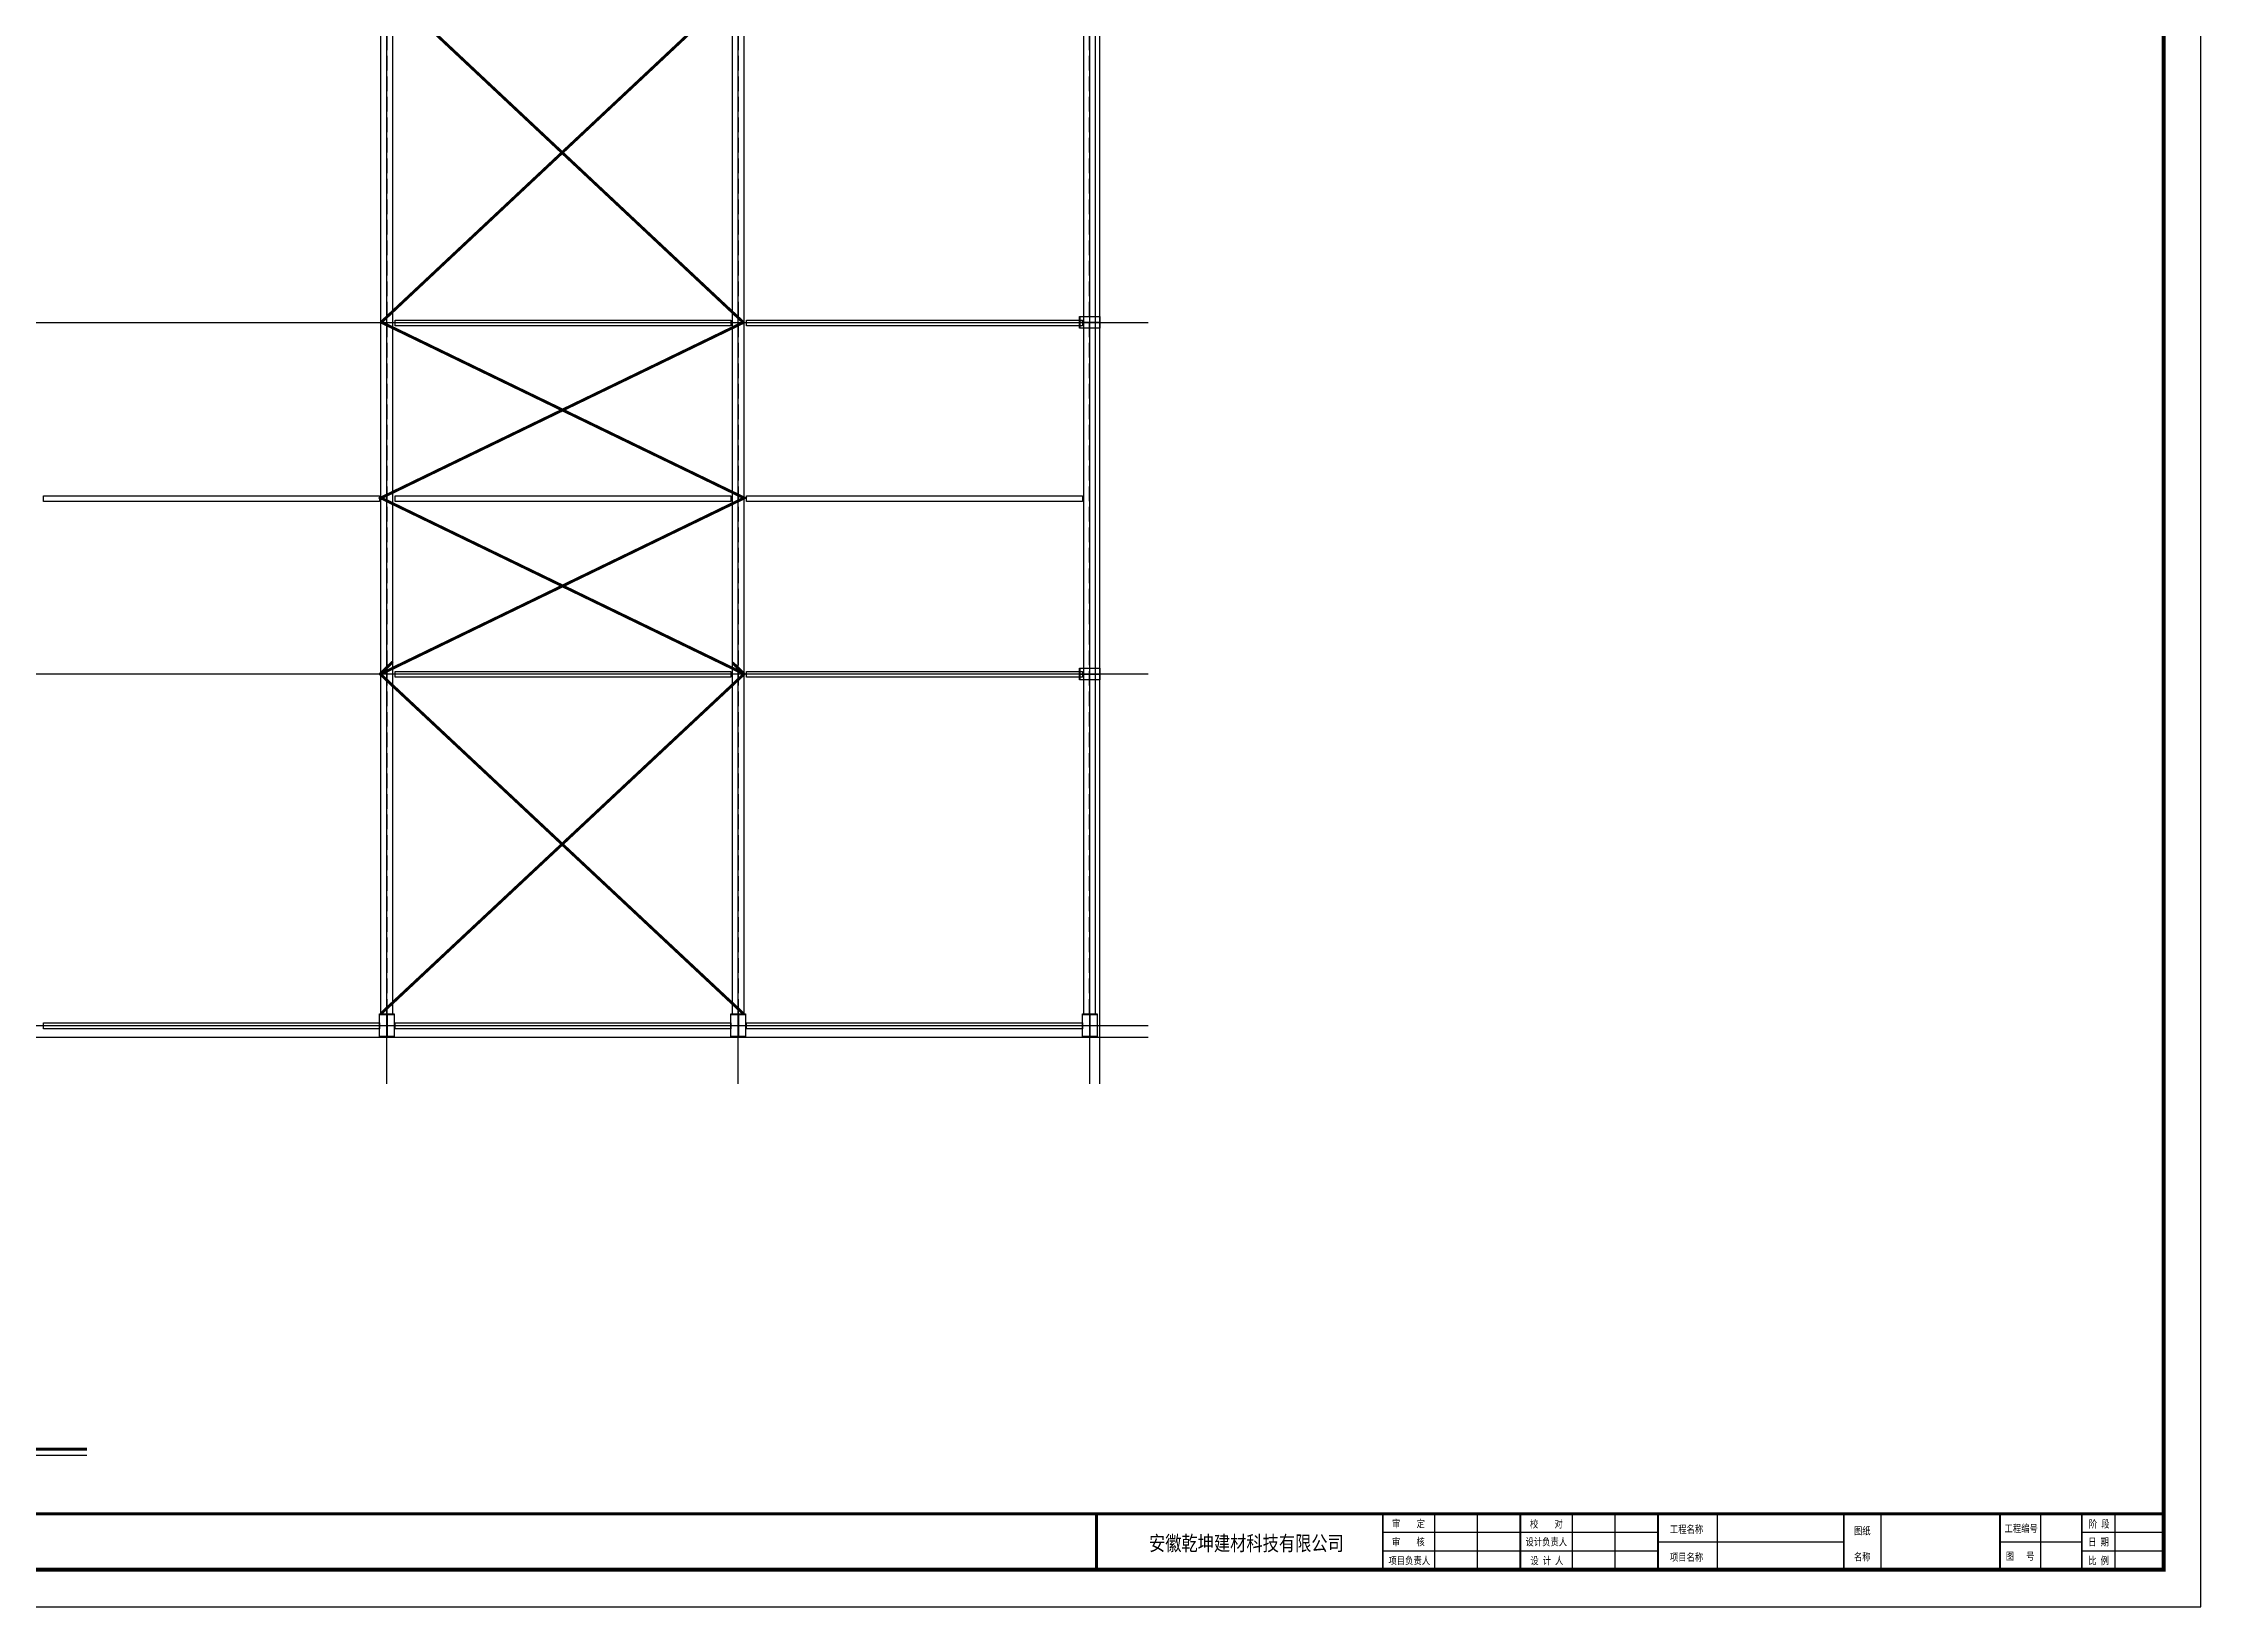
# Model space of a CAD drawing. Extents: x -125668 to 750753, y -248879 to 73241.
# Drawn here: x 284467 to 321304, y -3260 to 23434 of the extents above; entities that cross this region are included whole.
import ezdxf

# ---------------------------------------------------------------- set-up
doc = ezdxf.new("R2010")
doc.units = 0
doc.header["$LTSCALE"] = 1000
doc.header["$MEASUREMENT"] = 0
doc.linetypes.add('DASH', pattern=[0.35, 0.25, -0.1])
for name, color, linetype in [('_TCH_MASK', 7, 'Continuous'), ('DOTE', 1, 'Continuous'), ('PUB_TITLE', 4, 'Continuous')]:
    doc.layers.add(name, color=color, linetype=linetype)
doc.styles.get("Standard").update_dxf_attribs({"font": 'gbenor.shx', "bigfont": 'gbcbig.shx'})
doc.styles.add('图框', font='')
doc.styles.get('图框').set_extended_font_data('SimSun')

# ---------------------------------------------------------------- blocks, each defined once
blk = doc.blocks.new('新块')
for p, q in [((-8240, 400), (-8240, 1000)), ((-7780, 400), (-7780, 1000)), ((-6760, 400), (-6760, 1000)), ((-6300, 400), (-6300, 1000)), ((-5200, 400), (-5200, 1000)), ((-3440, 400), (-3440, 1000)), ((-1720, 400), (-1720, 1000)), ((-920, 400), (-920, 1000)), ((-400, 400), (-400, 1000)), ((-5840, 800), (-8800, 800)), ((-5840, 700), (-3840, 700)), ((-2160, 700), (-1280, 700)), ((-400, 800), (-1280, 800)), ((-5840, 600), (-8800, 600)), ((-400, 600), (-1280, 600))]:
    blk.add_line(p, q)
for points, const_width in [([(-11880, 400), (-11880, 1000), (-400, 1000)], 32), ([(-8800, 400), (-8800, 1000)], 20), ([(-7320, 400), (-7320, 1000)], 20), ([(-5840, 400), (-5840, 1000)], 20), ([(-3840, 400), (-3840, 1000)], 20), ([(-2160, 400), (-2160, 1000)], 20), ([(-1280, 400), (-1280, 1000)], 20)]:
    blk.add_lwpolyline(points, dxfattribs=dict(const_width=const_width))
at = {"layer": 'PUB_TITLE'}
blk.add_lwpolyline([(-47560, 0), (0, 0), (0, 33640), (-47560, 33640)], close=True, dxfattribs=at)
at = {"layer": 'PUB_TITLE', "const_width": 40}
blk.add_lwpolyline([(-46560, 400), (-400, 400), (-400, 33240), (-46560, 33240)], close=True, dxfattribs=at)
at = {"layer": 'PUB_TITLE', "const_width": 32}
blk.add_lwpolyline([(-400, 1000), (-46560, 1000)], dxfattribs=at)
at = {"style": '图框', "width": 0.8}
for s, height, p in [('审    定', 80, (-8701, 854)), ('校    对', 80, (-7217, 851)), ('阶 段', 80, (-1205, 851)), ('安徽乾坤建材科技有限公司', 160, (-11315, 604)), ('审    核', 80, (-8702, 659)), ('设计负责人', 80, (-7265, 659)), ('工程名称', 80, (-5712, 794)), ('图纸', 80, (-3732, 778)), ('工程编号', 80, (-2112, 803)), ('日 期', 80, (-1212, 659)), ('项目负责人', 80, (-8739, 457)), ('设 计 人', 80, (-7213, 457)), ('项目名称', 80, (-5712, 494)), ('名称', 80, (-3732, 498)), ('图   号', 80, (-2098, 504)), ('比 例', 80, (-1211, 457))]:
    blk.add_text(s, height=height, dxfattribs=at).set_placement(p)
for tag, p in [('审定人', (-8147, 838)), ('校对', (-6621, 837)), ('阶段', (-810, 832)), ('审核人', (-8147, 641)), ('设计负责人', (-6745, 649)), ('工程名称', (-5026, 781)), ('图名', (-3347, 649)), ('日期', (-905, 632)), ('项目负责人', (-8228, 444)), ('设计人', (-6659, 447)), ('项目名称', (-5026, 479)), ('图号', (-1657, 502)), ('比例', (-810, 446))]:
    blk.add_attdef(tag, p, '', height=120)

msp = doc.modelspace()

# ---------------------------------------------------------------- linework, layer by layer
for p, q in [((290235, 6866), (290235, 42466)), ((290435, 6866), (290435, 42466)), ((296235, 6866), (296235, 42466)), ((296435, 6866), (296435, 42466)), ((302235, 6866), (302235, 42466)), ((302435, 6866), (302435, 42466)), ((302160, 18766), (302510, 18766)), ((302160, 18566), (302160, 18766)), ((302510, 18566), (302160, 18566)), ((302170, 18566), (302170, 18766)), ((302170, 18669), (302500, 18669)), ((302170, 18663), (302500, 18663)), ((302500, 18766), (302500, 18566)), ((302510, 18766), (302510, 18566)), ((302160, 12766), (302510, 12766)), ((302160, 12566), (302160, 12766)), ((302510, 12566), (302160, 12566)), ((302170, 12566), (302170, 12766)), ((302170, 12669), (302500, 12669)), ((302170, 12663), (302500, 12663)), ((302500, 12766), (302500, 12566)), ((302510, 12766), (302510, 12566)), ((290210, 6866), (290460, 6866)), ((290210, 6466), (290210, 6866)), ((290210, 6854), (290460, 6854)), ((290331, 6854), (290331, 6478)), ((290339, 6854), (290339, 6478)), ((290460, 6866), (290460, 6466)), ((296210, 6866), (296460, 6866)), ((296210, 6466), (296210, 6866)), ((296210, 6854), (296460, 6854)), ((296331, 6854), (296331, 6478)), ((296339, 6854), (296339, 6478)), ((296460, 6866), (296460, 6466)), ((302210, 6866), (302460, 6866)), ((302210, 6466), (302210, 6866)), ((302210, 6854), (302460, 6854)), ((302331, 6854), (302331, 6478)), ((302339, 6854), (302339, 6478)), ((302460, 6866), (302460, 6466)), ((290460, 6478), (290210, 6478)), ((290460, 6466), (290210, 6466)), ((296460, 6478), (296210, 6478)), ((296460, 6466), (296210, 6466)), ((302460, 6478), (302210, 6478)), ((302460, 6466), (302210, 6466)), ((285215, -677), (281057.4, -677))]:
    msp.add_line(p, q)
at = {"linetype": 'DASH'}
for p, q in [((290332, 6866), (290332, 42466)), ((290338, 6866), (290338, 42466)), ((296332, 6866), (296332, 42466)), ((296338, 6866), (296338, 42466)), ((302332, 6866), (302332, 42466)), ((302338, 6866), (302338, 42466))]:
    msp.add_line(p, q, dxfattribs=at)
at = {"const_width": 50}
for points in [[(290235, 18666), (296421.2, 24466)], [(296421.2, 18666), (290235, 24466)], [(296421.2, 18666), (290235, 15670), (296435, 12666)], [(290248.8, 18666), (296435, 15670), (290235, 12666)], [(296421.2, 6866), (290221.2, 12666), (290435, 12872.9)], [(290235, 6866), (296435, 12666), (296235, 12859.6)], [(281057.4, -569.7), (285215, -569.7)]]:
    msp.add_lwpolyline(points, dxfattribs=at)
for points in [[(290474.4, 18707.3), (296210, 18707.3), (296210, 18608.7), (290474.4, 18608.7)], [(296474.4, 18707.3), (302210, 18707.3), (302210, 18608.7), (296474.4, 18608.7)], [(284474.4, 15707.3), (290210, 15707.3), (290210, 15608.7), (284474.4, 15608.7)], [(290474.4, 15707.3), (296210, 15707.3), (296210, 15608.7), (290474.4, 15608.7)], [(296474.4, 15707.3), (302210, 15707.3), (302210, 15608.7), (296474.4, 15608.7)], [(290474.4, 12707.3), (296210, 12707.3), (296210, 12608.7), (290474.4, 12608.7)], [(296474.4, 12707.3), (302210, 12707.3), (302210, 12608.7), (296474.4, 12608.7)], [(284474.4, 6707.3), (290210, 6707.3), (290210, 6608.7), (284474.4, 6608.7)], [(290474.4, 6707.3), (296210, 6707.3), (296210, 6608.7), (290474.4, 6608.7)], [(296474.4, 6707.3), (302210, 6707.3), (302210, 6608.7), (296474.4, 6608.7)]]:
    msp.add_lwpolyline(points, close=True)
at = {"layer": 'DOTE'}
for p, q in [((290335, 5666), (290335, 43666)), ((296335, 5666), (296335, 43666)), ((302335, 5666), (302335, 43666)), ((302510, 5666), (302510, 43666)), ((263720, 18666), (303335, 18666)), ((263720, 12666), (303335, 12666)), ((263720, 6666), (303335, 6666)), ((263720, 6466), (303335, 6466))]:
    msp.add_line(p, q, dxfattribs=at)

# ---------------------------------------------------------------- block references
at = {"layer": '_TCH_MASK', "color": 0, "lineweight": 15, "xscale": 1.587037197983591, "yscale": 1.587037197733252, "zscale": 1.587037197782295}
msp.add_blockref('新块', (321304.3, -3259.8), dxfattribs=at)

doc.saveas('drawing.dxf')
